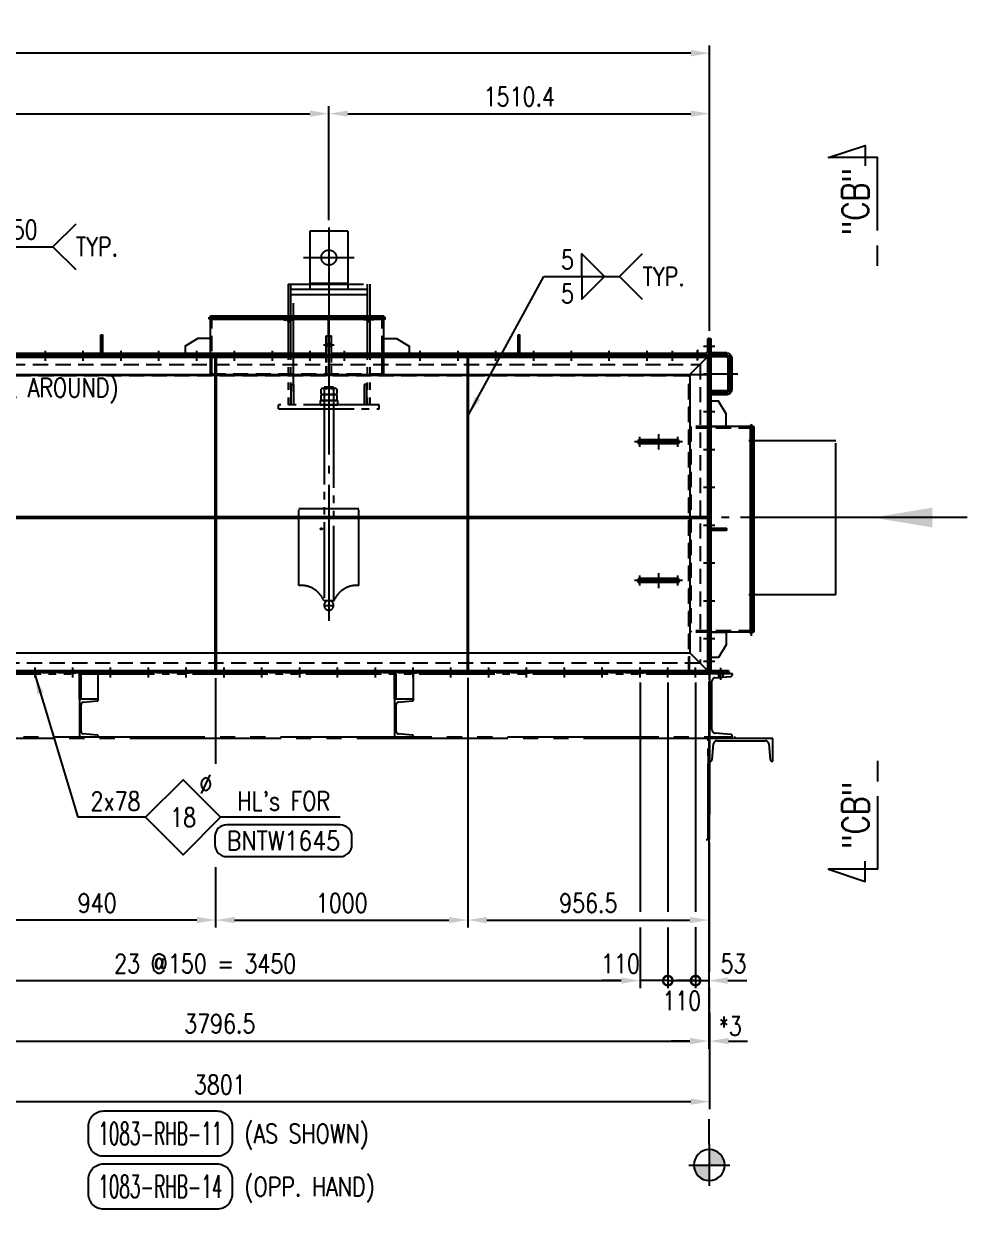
# Model space of a CAD drawing. Header units: millimetres. Extents: x 0 to 232280, y -26939 to 23794.
# Drawn here: x 40817 to 44559, y -13523 to -8822 of the extents above; entities that cross this region are included whole.
import ezdxf
from ezdxf.enums import TextEntityAlignment as Align

# ---------------------------------------------------------------- set-up
doc = ezdxf.new("R2010")
doc.units = ezdxf.units.MM
doc.header["$LTSCALE"] = 30
for name, pattern in [('CENTER', [50.8, 31.75, -6.35, 6.35, -6.35]), ('JNK-CENTER', [34, 30, -1.5, 1, -1.5]), ('JNK-HIDDEN', [3, 2, -1]), ('JNK-PHANTOM', [15, 10, -1, 1, -1, 1, -1]), ('PHA', [30, 20, -2, 2, -2, 2, -2])]:
    doc.linetypes.add(name, pattern=pattern)
for name, color, linetype in [('CEN-R', 1, 'JNK-CENTER'), ('CON-C', 4, 'Continuous'), ('CON-G', 3, 'Continuous'), ('CON-W', 7, 'Continuous'), ('CON-Y', 2, 'Continuous'), ('Dim-W', 7, 'Continuous'), ('HID-Y', 2, 'JNK-HIDDEN'), ('PAN-W', 6, 'PHA'), ('PHA-M', 6, 'JNK-PHANTOM'), ('RET PL', 2, 'Continuous'), ('STL-OBJT', 7, 'Continuous'), ('TXT-Y', 2, 'Continuous')]:
    doc.layers.add(name, color=color, linetype=linetype)
doc.styles.add('SIMPLEX', font='simplex.shx', dxfattribs={"width": 0.8})
doc.dimstyles.new('DIM30', dxfattribs={"dimscale": 30, "dimtxt": 2.5, "dimasz": 2.5, "dimexe": 1, "dimexo": 1, "dimgap": 1, "dimtad": 1, "dimdec": 0, "dimdsep": 46, "dimtxsty": 'SIMPLEX', "dimcen": 0, "dimclrd": 7, "dimclre": 7, "dimclrt": 2, "dimadec": 1, "dimazin": 2, "dimtfac": 1, "dimtdec": 0, "dimtix": 1, "dimtmove": 2, "dimatfit": 0, "dimfxl": 1, "dimtolj": 1, "dimtzin": 0, "dimarcsym": 0})
doc.dimstyles.new('DIM40', dxfattribs={"dimscale": 40, "dimtxt": 2.5, "dimasz": 2.5, "dimexe": 1, "dimexo": 1, "dimgap": 1, "dimtad": 1, "dimdec": 0, "dimdsep": 46, "dimtxsty": 'SIMPLEX', "dimcen": 0, "dimclrd": 7, "dimclre": 7, "dimclrt": 2, "dimadec": 1, "dimazin": 2, "dimtfac": 1, "dimtdec": 0, "dimtix": 1, "dimtmove": 2, "dimatfit": 2, "dimfxl": 1, "dimtolj": 1, "dimtzin": 0, "dimarcsym": 1})

# ---------------------------------------------------------------- blocks, each defined once
blk = doc.blocks.new('*D946')
at = {"layer": 'DEFPOINTS', "color": 0, "transparency": 16777216}
for p in [(39738, -11395.4), (43534.5, -11400.4), (43534.5, -12856.4)]:
    blk.add_point(p, dxfattribs=at)
at = {"layer": 'Dim-W', "color": 7, "lineweight": -2, "transparency": 16777216}
for p, q in [((39738, -11425.4), (39738, -12886.4)), ((43534.5, -11430.4), (43534.5, -12886.4)), ((39813, -12856.4), (43459.5, -12856.4))]:
    blk.add_line(p, q, dxfattribs=at)
at = {"layer": 'Dim-W', "color": 7, "transparency": 16777216}
for points in [[(39813, -12843.9), (39813, -12868.9), (39738, -12856.4)], [(43459.5, -12843.9), (43459.5, -12868.9), (43534.5, -12856.4)]]:
    blk.add_solid(points, dxfattribs=at)
at = {"layer": 'Dim-W', "color": 2, "transparency": 16777216, "insert": (41594.3, -12787.2), "char_height": 75, "attachment_point": 5, "style": 'SIMPLEX'}
blk.add_mtext('\\A1;3796.5', dxfattribs=at)
blk = doc.blocks.new('*D947')
at = {"layer": 'DEFPOINTS', "color": 0, "transparency": 16777216}
for p in [(43534.5, -11400.4), (43537.5, -12714.7), (43537.5, -12856.4)]:
    blk.add_point(p, dxfattribs=at)
at = {"layer": 'Dim-W', "color": 7, "lineweight": -2, "transparency": 16777216}
for p, q in [((43534.5, -11430.4), (43534.5, -12886.4)), ((43537.5, -12744.7), (43537.5, -12886.4)), ((43459.5, -12856.4), (43384.5, -12856.4)), ((43534.5, -12856.4), (43537.5, -12856.4)), ((43612.5, -12856.4), (43687.5, -12856.4))]:
    blk.add_line(p, q, dxfattribs=at)
at = {"layer": 'Dim-W', "color": 7, "transparency": 16777216}
for points in [[(43459.5, -12843.9), (43459.5, -12868.9), (43534.5, -12856.4)], [(43612.5, -12843.9), (43612.5, -12868.9), (43537.5, -12856.4)]]:
    blk.add_solid(points, dxfattribs=at)
at = {"layer": 'Dim-W', "color": 2, "transparency": 16777216, "insert": (43618.8, -12734.4), "char_height": 75, "attachment_point": 5, "style": 'SIMPLEX'}
blk.add_mtext('\\A1;\\P*3', dxfattribs=at)
blk = doc.blocks.new('*D948')
at = {"layer": 'DEFPOINTS', "color": 0, "transparency": 16777216}
for p in [(32035.5, -8938.9), (32035.5, -10060.4), (43537.5, -10070.4)]:
    blk.add_point(p, dxfattribs=at)
at = {"layer": 'Dim-W', "color": 7, "lineweight": -2, "transparency": 16777216}
for p, q in [((32035.5, -10030.4), (32035.5, -8908.9)), ((43537.5, -10040.4), (43537.5, -8908.9)), ((43462.5, -8938.9), (32110.5, -8938.9))]:
    blk.add_line(p, q, dxfattribs=at)
at = {"layer": 'Dim-W', "color": 7, "transparency": 16777216}
for points in [[(32110.5, -8926.4), (32110.5, -8951.4), (32035.5, -8938.9)], [(43462.5, -8926.4), (43462.5, -8951.4), (43537.5, -8938.9)]]:
    blk.add_solid(points, dxfattribs=at)
at = {"layer": 'Dim-W', "color": 2, "transparency": 16777216, "insert": (37786.5, -8871.4), "char_height": 75, "attachment_point": 5, "style": 'SIMPLEX'}
blk.add_mtext('\\A1;11502', dxfattribs=at)
blk = doc.blocks.new('*D964')
at = {"layer": 'DEFPOINTS', "color": 0, "transparency": 16777216}
for p in [(43537.5, -9178.9), (42027.1, -9630.8), (43537.5, -10070.4)]:
    blk.add_point(p, dxfattribs=at)
at = {"layer": 'Dim-W', "color": 7, "lineweight": -2, "transparency": 16777216}
for p, q in [((42027.1, -9600.8), (42027.1, -9148.9)), ((43537.5, -10040.4), (43537.5, -9148.9)), ((42102.1, -9178.9), (43462.5, -9178.9))]:
    blk.add_line(p, q, dxfattribs=at)
at = {"layer": 'Dim-W', "color": 7, "transparency": 16777216}
for points in [[(42102.1, -9166.4), (42102.1, -9191.4), (42027.1, -9178.9)], [(43462.5, -9166.4), (43462.5, -9191.4), (43537.5, -9178.9)]]:
    blk.add_solid(points, dxfattribs=at)
at = {"layer": 'Dim-W', "color": 2, "transparency": 16777216, "insert": (42782.3, -9111.4), "char_height": 75, "attachment_point": 5, "style": 'SIMPLEX'}
blk.add_mtext('\\A1;1510.4', dxfattribs=at)
blk = doc.blocks.new('BOLTHOLE')
at = {"layer": 'CON-W'}
blk.add_line((25.7, 0), (9.9, 0), dxfattribs=at)
blk.add_lwpolyline([(0, 0), (4.95, 4.95), (9.9, 0), (4.95, -4.95)], close=True, dxfattribs=at)
at = {"layer": 'CON-Y', "style": 'SIMPLEX', "width": 0.8}
for s, p in [('%%C', (8.81, 3.12)), ("HL's FOR", (24.37, 0.9))]:
    blk.add_text(s, height=2.5, dxfattribs=at).set_placement(p, align=Align.RIGHT)
blk.add_attdef('4', text='', height=2.5, dxfattribs=at).set_placement((-0.69, 0.87), align=Align.RIGHT)
blk.add_attdef('22', text='', height=2.5, dxfattribs=at).set_placement((4.95, 0), align=Align.MIDDLE_CENTER)
blk = doc.blocks.new('boltmark')
at = {"layer": 'CON-Y'}
blk.add_lwpolyline([(0, -4.2), (15, -4.2, 0.414214), (16.56, -2.64), (16.56, -1.56, 0.414214), (15, 0), (0, 0, 0.414214), (-1.56, -1.56), (-1.56, -2.64, 0.414214)], format="xyb", close=True, dxfattribs=at)
at = {"layer": 'CON-G', "style": 'SIMPLEX', "width": 0.802523}
blk.add_attdef('BN2W1650', text='', height=2.5, dxfattribs=at).set_placement((0, -3.35), (15, -3.35), align=Align.FIT)
blk = doc.blocks.new('*D973')
at = {"layer": 'DEFPOINTS', "color": 0, "transparency": 16777216}
for p in [(39736.5, -12871), (43537.5, -12856.4), (43537.5, -13096.4)]:
    blk.add_point(p, dxfattribs=at)
at = {"layer": 'Dim-W', "color": 7, "lineweight": -2, "transparency": 16777216}
for p, q in [((39736.5, -12901), (39736.5, -13126.4)), ((43537.5, -12886.4), (43537.5, -13126.4)), ((39811.5, -13096.4), (43462.5, -13096.4))]:
    blk.add_line(p, q, dxfattribs=at)
at = {"layer": 'Dim-W', "color": 7, "transparency": 16777216}
for points in [[(39811.5, -13083.9), (39811.5, -13108.9), (39736.5, -13096.4)], [(43462.5, -13083.9), (43462.5, -13108.9), (43537.5, -13096.4)]]:
    blk.add_solid(points, dxfattribs=at)
at = {"layer": 'Dim-W', "color": 2, "transparency": 16777216, "insert": (41594.3, -13028.9), "char_height": 75, "attachment_point": 5, "style": 'SIMPLEX'}
blk.add_mtext('\\A1;3801', dxfattribs=at)
blk = doc.blocks.new('FS-MARK')
h = blk.add_hatch(color=256)
edge = h.paths.add_edge_path()
edge.add_arc((0, 0), 1.75, 90, 180)
edge.add_line((-1.75, 0), (0, 0))
edge.add_line((0, 0), (0, 1.75))
h = blk.add_hatch(color=256)
edge = h.paths.add_edge_path()
edge.add_line((0, 0), (0, -1.75))
edge.add_arc((0, 0), 1.75, 270, 360)
edge.add_line((1.75, 0), (0, 0))
for p, q in [((0, 2.33), (0, -2.33)), ((2.33, 0), (-2.33, 0))]:
    blk.add_line(p, q)
blk.add_circle((0, 0), 1.75)
at = {"layer": 'CON-Y', "style": 'SIMPLEX', "width": 0.8}
blk.add_attdef('F.S.', (3.19, 1), '', height=2.5, dxfattribs=at)
blk = doc.blocks.new('A$C114C44F1')
at = {"layer": 'CEN-R'}
for p, q in [((0, 95), (0, -95)), ((-20, 75), (20, 75)), ((-30, 0), (30, 0)), ((-20, -75), (20, -75))]:
    blk.add_line(p, q, dxfattribs=at)
at = {"layer": 'CON-G'}
for p, q in [((-8, 75), (-8, -75)), ((8, 75), (8, -75))]:
    blk.add_line(p, q, dxfattribs=at)
for centre, start, end in [((0, 75), 0, 180), ((0, -75), 180, 0)]:
    blk.add_arc(centre, 8, start, end, dxfattribs=at)
blk = doc.blocks.new('A$C22F44257')
at = {"layer": 'CEN-R'}
blk.add_line((0, 14), (0, -17.5), dxfattribs=at)
at = {"layer": 'HID-Y'}
for p, q in [((-9, 0), (-9, -6)), ((9, 0), (9, -6))]:
    blk.add_line(p, q, dxfattribs=at)
blk = doc.blocks.new('A$C1E9C7F7A')
at = {"layer": 'Dim-W'}
blk.add_solid([(-9, 31), (-9, 17), (9, 31), (9, 17)], dxfattribs=at)
at = {"layer": 'STL-OBJT', "rotation": 180}
for p in [(0, 25), (0, 17)]:
    blk.add_blockref('A$C22F44257', p, dxfattribs=at)
blk = doc.blocks.new('_DotSmall')
at = {"color": 0, "linetype": 'ByBlock', "const_width": 0.5}
blk.add_lwpolyline([(-0.0625, 0, 1), (0.0625, 0, 1)], format="xyb", close=True, dxfattribs=at)
blk = doc.blocks.new('*D783')
at = {"layer": 'DEFPOINTS', "color": 0, "transparency": 16777216}
for p in [(43481.5, -12387.4), (43534.5, -12559.6), (43534.5, -12616.4)]:
    blk.add_point(p, dxfattribs=at)
at = {"layer": 'Dim-W', "color": 7, "lineweight": -2, "transparency": 16777216}
for p, q in [((43481.5, -12417.4), (43481.5, -12646.4)), ((43534.5, -12589.6), (43534.5, -12646.4)), ((43481.5, -12616.4), (43406.5, -12616.4)), ((43481.5, -12616.4), (43534.5, -12616.4)), ((43609.5, -12616.4), (43684.5, -12616.4))]:
    blk.add_line(p, q, dxfattribs=at)
at = {"layer": 'Dim-W', "color": 7, "transparency": 16777216}
blk.add_solid([(43609.5, -12603.9), (43609.5, -12628.9), (43534.5, -12616.4)], dxfattribs=at)
at = {"layer": 'Dim-W', "color": 7, "lineweight": -2, "transparency": 16777216, "xscale": 75, "yscale": 75, "zscale": 75}
blk.add_blockref('_DotSmall', (43481.5, -12616.4), dxfattribs=at)
at = {"layer": 'Dim-W', "color": 2, "transparency": 16777216, "insert": (43632.2, -12548.9), "char_height": 75, "attachment_point": 5, "style": 'SIMPLEX'}
blk.add_mtext('\\A1;53', dxfattribs=at)
blk = doc.blocks.new('*D784')
at = {"layer": 'DEFPOINTS', "color": 0, "transparency": 16777216}
for p in [(43371.5, -12387.9), (43481.5, -12417.4), (43481.5, -12616.4)]:
    blk.add_point(p, dxfattribs=at)
at = {"layer": 'Dim-W', "color": 7, "lineweight": -2, "transparency": 16777216}
for p, q in [((43371.5, -12417.9), (43371.5, -12646.4)), ((43481.5, -12447.4), (43481.5, -12646.4)), ((43371.5, -12616.4), (43481.5, -12616.4))]:
    blk.add_line(p, q, dxfattribs=at)
at = {"layer": 'Dim-W', "color": 2, "transparency": 16777216, "insert": (43426.5, -12696.4), "char_height": 75, "attachment_point": 5, "style": 'SIMPLEX'}
blk.add_mtext('\\A1;110', dxfattribs=at)
blk = doc.blocks.new('_None')
blk = doc.blocks.new('*D785')
at = {"layer": 'DEFPOINTS', "color": 0, "transparency": 16777216}
for p in [(43261.5, -12387.9), (43371.5, -12387.9), (43261.5, -12616.4)]:
    blk.add_point(p, dxfattribs=at)
at = {"layer": 'Dim-W', "color": 7, "lineweight": -2, "transparency": 16777216}
for p, q in [((43261.5, -12417.9), (43261.5, -12646.4)), ((43371.5, -12417.9), (43371.5, -12646.4)), ((43186.5, -12616.4), (43111.5, -12616.4)), ((43371.5, -12616.4), (43261.5, -12616.4)), ((43371.5, -12616.4), (43446.5, -12616.4))]:
    blk.add_line(p, q, dxfattribs=at)
at = {"layer": 'Dim-W', "color": 7, "transparency": 16777216}
blk.add_solid([(43186.5, -12603.9), (43186.5, -12628.9), (43261.5, -12616.4)], dxfattribs=at)
at = {"layer": 'Dim-W', "color": 7, "lineweight": -2, "transparency": 16777216, "xscale": 75, "yscale": 75, "zscale": 75, "rotation": 180}
blk.add_blockref('_DotSmall', (43371.5, -12616.4), dxfattribs=at)
at = {"layer": 'Dim-W', "color": 2, "transparency": 16777216, "insert": (43183.8, -12548.9), "char_height": 75, "attachment_point": 5, "style": 'SIMPLEX'}
blk.add_mtext('\\A1;110', dxfattribs=at)
blk = doc.blocks.new('*D786')
at = {"layer": 'DEFPOINTS', "color": 0, "transparency": 16777216}
for p in [(39811.5, -12616.4), (43261.5, -12616.4), (43261.5, -12616.4)]:
    blk.add_point(p, dxfattribs=at)
at = {"layer": 'Dim-W', "color": 7, "lineweight": -2, "transparency": 16777216}
blk.add_line((39886.5, -12616.4), (43186.5, -12616.4), dxfattribs=at)
at = {"layer": 'Dim-W', "color": 7, "transparency": 16777216}
for points in [[(39886.5, -12603.9), (39886.5, -12628.9), (39811.5, -12616.4)], [(43186.5, -12603.9), (43186.5, -12628.9), (43261.5, -12616.4)]]:
    blk.add_solid(points, dxfattribs=at)
at = {"layer": 'Dim-W', "color": 2, "transparency": 16777216, "insert": (41536.5, -12548.9), "char_height": 75, "attachment_point": 5, "style": 'SIMPLEX'}
blk.add_mtext('\\A1;23 @150 = 3450', dxfattribs=at)
blk = doc.blocks.new('*D787')
at = {"layer": 'DEFPOINTS', "color": 0, "transparency": 16777216}
for p in [(42578, -11386.4), (43534.5, -12376.4), (43534.5, -12376.4)]:
    blk.add_point(p, dxfattribs=at)
at = {"layer": 'Dim-W', "color": 7, "lineweight": -2, "transparency": 16777216}
for p, q in [((42578, -11416.4), (42578, -12406.4)), ((42653, -12376.4), (43459.5, -12376.4))]:
    blk.add_line(p, q, dxfattribs=at)
at = {"layer": 'Dim-W', "color": 7, "transparency": 16777216}
for points in [[(42653, -12363.9), (42653, -12388.9), (42578, -12376.4)], [(43459.5, -12363.9), (43459.5, -12388.9), (43534.5, -12376.4)]]:
    blk.add_solid(points, dxfattribs=at)
at = {"layer": 'Dim-W', "color": 2, "transparency": 16777216, "insert": (43056.2, -12308.9), "char_height": 75, "attachment_point": 5, "style": 'SIMPLEX'}
blk.add_mtext('\\A1;956.5', dxfattribs=at)
blk = doc.blocks.new('*D789')
at = {"layer": 'DEFPOINTS', "color": 0, "transparency": 16777216}
for p in [(41578, -12166.3), (42578, -12376.4), (42578, -12376.4)]:
    blk.add_point(p, dxfattribs=at)
at = {"layer": 'Dim-W', "color": 7, "lineweight": -2, "transparency": 16777216}
for p, q in [((41578, -12196.3), (41578, -12406.4)), ((41653, -12376.4), (42503, -12376.4))]:
    blk.add_line(p, q, dxfattribs=at)
at = {"layer": 'Dim-W', "color": 7, "transparency": 16777216}
for points in [[(41653, -12363.9), (41653, -12388.9), (41578, -12376.4)], [(42503, -12363.9), (42503, -12388.9), (42578, -12376.4)]]:
    blk.add_solid(points, dxfattribs=at)
at = {"layer": 'Dim-W', "color": 2, "transparency": 16777216, "insert": (42078, -12308.9), "char_height": 75, "attachment_point": 5, "style": 'SIMPLEX'}
blk.add_mtext('\\A1;1000', dxfattribs=at)
blk = doc.blocks.new('*D790')
at = {"layer": 'DEFPOINTS', "color": 0, "transparency": 16777216}
for p in [(40638, -11419.4), (41578, -12196.3), (40638, -12376.4)]:
    blk.add_point(p, dxfattribs=at)
at = {"layer": 'Dim-W', "color": 7, "lineweight": -2, "transparency": 16777216}
for p, q in [((40638, -11449.4), (40638, -12406.4)), ((41578, -12226.3), (41578, -12406.4)), ((41503, -12376.4), (40713, -12376.4))]:
    blk.add_line(p, q, dxfattribs=at)
at = {"layer": 'Dim-W', "color": 7, "transparency": 16777216}
for points in [[(40713, -12363.9), (40713, -12388.9), (40638, -12376.4)], [(41503, -12363.9), (41503, -12388.9), (41578, -12376.4)]]:
    blk.add_solid(points, dxfattribs=at)
at = {"layer": 'Dim-W', "color": 2, "transparency": 16777216, "insert": (41108, -12308.9), "char_height": 75, "attachment_point": 5, "style": 'SIMPLEX'}
blk.add_mtext('\\A1;940', dxfattribs=at)
blk = doc.blocks.new('*D819')
at = {"layer": 'DEFPOINTS', "color": 0, "transparency": 16777216}
for p in [(42027.1, -9178.9), (42027.1, -9600.8), (39228.7, -9643.1)]:
    blk.add_point(p, dxfattribs=at)
at = {"layer": 'Dim-W', "color": 7, "lineweight": -2, "transparency": 16777216}
for p, q in [((39228.7, -9613.1), (39228.7, -9148.9)), ((42027.1, -9570.8), (42027.1, -9148.9)), ((39303.7, -9178.9), (41952.1, -9178.9))]:
    blk.add_line(p, q, dxfattribs=at)
at = {"layer": 'Dim-W', "color": 7, "transparency": 16777216}
for points in [[(39303.7, -9166.4), (39303.7, -9191.4), (39228.7, -9178.9)], [(41952.1, -9166.4), (41952.1, -9191.4), (42027.1, -9178.9)]]:
    blk.add_solid(points, dxfattribs=at)
at = {"layer": 'Dim-W', "color": 2, "transparency": 16777216, "insert": (40627.9, -9111.4), "char_height": 75, "attachment_point": 5, "style": 'SIMPLEX'}
blk.add_mtext('\\A1;2798.4', dxfattribs=at)
blk = doc.blocks.new('A$C7BB43524')
at = {"color": 1, "linetype": 'CENTER'}
blk.add_line((-100, 700.7), (100, 700.7), dxfattribs=at)
at = {"layer": 'PHA-M'}
for p, q in [((75, 805.7), (-75, 805.7)), ((-75, 805.7), (-75, 575.7)), ((75, 805.7), (75, 575.7)), ((-162, 595.7), (-162, 117.3)), ((-162, 595.7), (161.9, 595.7)), ((-151.6, 595.7), (-151.6, 117.3)), ((-151.6, 575.7), (151.6, 575.7)), ((-75, 599.7), (75, 599.7)), ((-75, 575.7), (75, 575.7)), ((151.6, 595.7), (151.6, 117.3)), ((161.9, 595.7), (161.9, 117.3)), ((-151.6, 553.7), (151.6, 553.7)), ((-178.1, 453.7, 684.9), (-138.7, 453.7, 684.9)), ((-162, 461.7, 684.9), (-151.6, 461.7, 684.9)), ((-162, 445.7), (-162, 461.7)), ((-162, 445.7, 684.9), (-151.6, 445.7, 684.9)), ((178.1, 453.7, 684.9), (138.7, 453.7, 684.9)), ((161.9, 461.7, 684.9), (151.6, 461.7, 684.9)), ((161.9, 445.7, 684.9), (151.6, 445.7, 684.9)), ((161.9, 445.7), (161.9, 461.7)), ((24.9, 181.3), (-24.9, 181.3)), ((24.9, 157.3), (-24.9, 157.3)), ((24.9, 157.3), (-24.9, 157.3)), ((19, 187.3), (-19, 187.3)), ((-19, 187.3), (-19, 181.3)), ((-19, 179.1), (-19, 159.6)), ((-19, 155.1), (-19, 135.6)), ((19, 187.3), (19, 181.3)), ((19, 179.1), (19, 159.6)), ((19, 155.1), (19, 135.6)), ((200, 117.3), (-200, 117.3)), ((-200, 101.3), (-200, 117.3)), ((-200, 101.3), (200, 101.3)), ((35, 133.3), (-35, 133.3)), ((-35, 133.3), (-35, 117.3)), ((-35, 117.3), (35, 117.3)), ((24.9, 133.3), (-24.9, 133.3)), ((-19, 133.3), (-19, 101.3)), ((-19, 101.3), (-19, -678.4)), ((19, 133.3), (19, 101.3)), ((19, 101.3), (19, 87.1)), ((35, 117.3), (35, 133.3)), ((200, 101.3), (200, 117.3)), ((19, 87.1), (19, -678.4)), ((-119, -599.2), (-119, -294.3)), ((-119, -294.3), (119, -294.3)), ((119, -599.2), (119, -294.3)), ((-35, -374.9), (-25, -374.9)), ((-30, -369.9), (-30, -379.9)), ((-20, -659.4), (20, -659.4)), ((-20, -678.4), (20, -678.4))]:
    blk.add_line(p, q, dxfattribs=at)
for points in [[(-150, 117.3), (-150, 197.3), (-140, 197.3), (-140, 117.3)], [(150, 117.3), (150, 197.3), (140, 197.3), (140, 117.3)]]:
    blk.add_lwpolyline(points, dxfattribs=at)
for points in [[(-31, 179.1, -0.372659), (-19, 179.1, -0.117627), (19, 179.1, -0.372659), (31, 179.1), (31, 159.6, -0.372659), (19, 159.6, -0.117627), (-19, 159.6, -0.372659), (-31, 159.6)], [(-31, 155.1, -0.372659), (-19, 155.1, -0.117627), (19, 155.1, -0.372659), (31, 155.1), (31, 135.6, -0.372659), (19, 135.6, -0.117627), (-19, 135.6, -0.372659), (-31, 135.6)]]:
    blk.add_lwpolyline(points, format="xyb", close=True, dxfattribs=at)
for centre, radius in [((0, 700.7), 30), ((-30, -374.9), 3)]:
    blk.add_circle(centre, radius, dxfattribs=at)
for centre, radius, start, end in [((-111.8, -699), 100, 23.3292, 94.1148), ((111.8, -699), 100, 85.8852, 156.6708), ((0, -678.4), 19, 0, 180), ((0, -678.4), 19, 180, 0)]:
    blk.add_arc(centre, radius, start, end, dxfattribs=at)
blk = doc.blocks.new('A$C6F3F602F')
at = {"layer": 'CEN-R'}
for p, q in [((-29, 0), (15, 0)), ((-29, 0), (15, 0)), ((-29, -150), (15, -150)), ((-29, -150), (15, -150)), ((-29, -300), (15, -300)), ((-29, -300), (15, -300)), ((-29, -450), (15, -450)), ((-29, -450), (15, -450)), ((-29, -600), (15, -600)), ((-29, -600), (15, -600)), ((-29, -750), (15, -750)), ((-29, -750), (15, -750)), ((-29, -900), (15, -900)), ((-29, -900), (15, -900)), ((-29, -1050), (15, -1050)), ((-29, -1050), (15, -1050)), ((-29, -1140), (15, -1140)), ((-29, -1140), (15, -1140))]:
    blk.add_line(p, q, dxfattribs=at)
at = {"layer": 'Dim-W'}
for points in [[(-14, 9), (-14, -9), (0, 9), (0, -9)], [(-14, -141), (-14, -159), (0, -141), (0, -159)], [(-14, -291), (-14, -309), (0, -291), (0, -309)], [(-14, -441), (-14, -459), (0, -441), (0, -459)], [(-14, -591), (-14, -609), (0, -591), (0, -609)], [(-14, -741), (-14, -759), (0, -741), (0, -759)], [(-14, -891), (-14, -909), (0, -891), (0, -909)], [(-14, -1041), (-14, -1059), (0, -1041), (0, -1059)], [(-14, -1131), (-14, -1149), (0, -1131), (0, -1149)]]:
    blk.add_solid(points, dxfattribs=at)
at = {"layer": 'HID-Y'}
for p, q in [((-14, 9), (-8, 9)), ((-5, 9), (0, 9)), ((-14, -9), (-8, -9)), ((-5, -9), (0, -9)), ((-14, -141), (-8, -141)), ((-5, -141), (0, -141)), ((-14, -159), (-8, -159)), ((-5, -159), (0, -159)), ((-14, -291), (-8, -291)), ((-14, -309), (-8, -309)), ((-5, -291), (0, -291)), ((-5, -309), (0, -309)), ((-14, -441), (-8, -441)), ((-14, -459), (-8, -459)), ((-5, -441), (0, -441)), ((-5, -459), (0, -459)), ((-14, -591), (-8, -591)), ((-14, -609), (-8, -609)), ((-5, -591), (0, -591)), ((-5, -609), (0, -609)), ((-14, -741), (-8, -741)), ((-5, -741), (0, -741)), ((-14, -759), (-8, -759)), ((-5, -759), (0, -759)), ((-14, -891), (-8, -891)), ((-5, -891), (0, -891)), ((-14, -909), (-8, -909)), ((-5, -909), (0, -909)), ((-14, -1041), (-8, -1041)), ((-14, -1059), (-8, -1059)), ((-5, -1041), (0, -1041)), ((-5, -1059), (0, -1059)), ((-14, -1131), (-8, -1131)), ((-14, -1149), (-8, -1149)), ((-5, -1131), (0, -1131)), ((-5, -1149), (0, -1149))]:
    blk.add_line(p, q, dxfattribs=at)
blk = doc.blocks.new('SECMARK2')
at = {"layer": 'CON-C'}
blk.add_line((0, 0), (-2.72, 0), dxfattribs=at)
blk.add_lwpolyline([(-4.67, 0), (-14.32, 0), (-14.32, 6.51), (-15.93, 1.64), (-13.23, 1.64)], dxfattribs=at)
at = {"layer": 'CON-C', "style": 'SIMPLEX', "width": 0.8}
blk.add_attdef('TAG', (-12.98, 1.18), '', height=3.5, dxfattribs=at)
blk = doc.blocks.new('DUCT-TAG')
at = {"layer": 'CON-G'}
blk.add_lwpolyline([(-9.49, -1), (-9.49, 1, -0.414214), (-7.49, 3), (7.49, 3, -0.414214), (9.49, 1), (9.49, -1, -0.414214), (7.49, -3), (-7.49, -3, -0.414214)], format="xyb", close=True, dxfattribs=at)
at = {"layer": 'CON-G', "style": 'SIMPLEX', "width": 1.246304}
blk.add_attdef('NAME', text='', height=3, dxfattribs=at).set_placement((-8.19, -1.5), (8.19, -1.5), align=Align.FIT)
at = {"layer": 'CON-Y', "style": 'SIMPLEX'}
blk.add_attdef('ELEVATION', text='', height=2, dxfattribs=at).set_placement((0, -6.02), align=Align.CENTER)
blk = doc.blocks.new('A$C2AD36366')
at = {"layer": 'PAN-W'}
for p, q in [((6251, 304.7), (5906, 304.7)), ((6251, -304.7), (6251, 304.7)), ((5906, -304.7), (6251, -304.7))]:
    blk.add_line(p, q, dxfattribs=at)
blk = doc.blocks.new('A$C1AD52F16')
at = {"layer": 'CEN-R'}
blk.add_line((0, 77.6), (0, -3.8), dxfattribs=at)
at = {"layer": 'CON-G'}
blk.add_lwpolyline([(-3, 75), (3, 75), (3, 0), (-3, 0)], close=True, dxfattribs=at)
blk = doc.blocks.new('A$C5646093A')
at = {"layer": 'CON-G'}
blk.add_blockref('A$C1AD52F16', (0, 0), dxfattribs=at)
blk = doc.blocks.new('A$C3BC024E6')
at = {"layer": 'CEN-R'}
for p, q in [((-75, 62.5), (-75, -62.5)), ((-62.5, 75), (0, 75)), ((0, 0), (-107.2, 0)), ((-62.5, -75), (0, -75))]:
    blk.add_line(p, q, dxfattribs=at)
for centre, start, end in [((-62.5, 62.5), 90, 180), ((-62.5, -62.5), 180, 270)]:
    blk.add_arc(centre, 12.5, start, end, dxfattribs=at)
at = {"layer": 'CON-G'}
for p, q in [((-83, 62.5), (-83, -62.5)), ((-67, 62.5), (-67, -62.5)), ((-62.5, 83), (0, 83)), ((-62.5, 67), (0, 67)), ((-62.5, -67), (0, -67)), ((-62.5, -83), (0, -83))]:
    blk.add_line(p, q, dxfattribs=at)
for centre, radius, start, end in [((-62.5, 62.5), 20.5, 90, 180), ((-62.5, 62.5), 4.5, 90, 180), ((-62.5, -62.5), 20.5, 180, 270), ((-62.5, -62.5), 4.5, 180, 270)]:
    blk.add_arc(centre, radius, start, end, dxfattribs=at)

msp = doc.modelspace()

# ---------------------------------------------------------------- hatches: boundary and pattern name
at = {"layer": 'CON-W'}
h = msp.add_hatch(color=256, dxfattribs=at)
h.paths.add_polyline_path([(42025.58, -10086.35), (42016.58, -10086.35), (42016.58, -10095.35), (42025.58, -10095.35)])
h.paths.add_polyline_path([(42037.58, -10086.35), (42028.58, -10086.35), (42028.58, -10095.35), (42037.58, -10095.35)])
h.paths.add_polyline_path([(42037.58, -10095.35), (42028.58, -10095.35), (42028.58, -10104.35), (42037.58, -10104.35)])
h.paths.add_polyline_path([(42025.58, -10095.35), (42020.05, -10095.35), (42016.58, -10095.35), (42016.58, -10104.35), (42025.58, -10104.35)])
h = msp.add_hatch(color=256, dxfattribs=at)
h.paths.add_polyline_path([(43534.48, -10091.35), (43528.48, -10091.35), (43528.48, -10100.35), (43534.48, -10100.35)])
h.paths.add_polyline_path([(43542.48, -10091.35), (43537.48, -10091.35), (43537.48, -10100.35), (43542.48, -10100.35)])
h.paths.add_polyline_path([(43542.48, -10100.35), (43537.48, -10100.35), (43537.48, -10109.35), (43542.48, -10109.35)])
h.paths.add_polyline_path([(43534.48, -10100.35), (43528.48, -10100.35), (43528.48, -10109.35), (43534.48, -10109.35)])

# ---------------------------------------------------------------- linework, layer by layer
for points in [[(43030.23, -9825.06), (43030.23, -9735.06), (43120.23, -9825.06)], [(43030.23, -9825.06), (43030.23, -9915.06), (43120.23, -9825.06)]]:
    msp.add_lwpolyline(points)
at = {"layer": 'CEN-R'}
for p, q in [((42027.08, -9630.74), (42027.08, -10280.35)), ((42027.08, -9630.74), (42027.08, -11189.82)), ((41886.08, -9930.26), (41886.08, -10280.35)), ((42253.03, -9990.35), (41547.89, -9990.35)), ((41554.13, -9985.35), (41554.13, -9995.35)), ((42248.03, -9985.35), (42248.03, -9995.35)), ((42006.08, -10095.35), (42048.08, -10095.35)), ((43512.48, -10100.35), (43556.48, -10100.35)), ((43513.48, -10100.35), (43557.48, -10100.35)), ((43489.48, -10115.38), (43489.48, -10154.47)), ((43707.48, -10416.37), (43697.48, -10416.37)), ((43702.48, -10416.37), (43702.48, -11249.02)), ((44559.46, -10780.37), (31162.43, -10780.37)), ((43513.48, -10810.35), (43557.48, -10810.35)), ((43513.48, -10810.35), (43557.48, -10810.35)), ((43608.19, -10827.37), (43532.2, -10827.37)), ((43513.48, -11260.35), (43557.48, -11260.35)), ((43513.48, -11260.35), (43557.48, -11260.35)), ((43707.48, -11238.37), (43697.48, -11238.37)), ((43513.48, -11350.35), (43557.48, -11350.35)), ((43513.48, -11350.35), (43557.48, -11350.35)), ((43537.48, -11423.37), (43537.48, -11376.16)), ((43582.48, -11419.54), (43582.48, -11376.16)), ((43582.48, -11423.37), (43582.48, -11376.16))]:
    msp.add_line(p, q, dxfattribs=at)
at = {"layer": 'CEN-R', "ltscale": 0.7}
for p, q in [((41578.03, -11386.35), (41578.03, -10144.35)), ((42577.98, -11386.35), (42577.98, -10144.35))]:
    msp.add_line(p, q, dxfattribs=at)
at = {"layer": 'CON-G'}
for p, q in [((41554.13, -9987.35), (42248.03, -9987.35)), ((41554.13, -9993.35), (42248.03, -9993.35)), ((41557.13, -10130.35), (41557.13, -9980.35)), ((41557.13, -9980.35), (42025.58, -9980.35)), ((42025.58, -10135.35), (42025.58, -9980.35)), ((42028.58, -9980.35), (42245.03, -9980.35)), ((42028.58, -10135.35), (42028.58, -9980.35)), ((42245.03, -10130.35), (42245.03, -9980.35)), ((42016.58, -10135.35), (42016.58, -10060.35)), ((42016.58, -10060.35), (42027.08, -10060.35)), ((42027.08, -10060.35), (42037.58, -10060.35)), ((42037.58, -10135.35), (42037.58, -10060.35)), ((43537.48, -11386.35), (43537.48, -10070.35)), ((43537.48, -10070.35), (43542.48, -10070.35)), ((43542.48, -10070.35), (43542.48, -11386.35)), ((39737.98, -10138.35), (43534.48, -10138.35)), ((39743.98, -10144.35), (43528.48, -10144.35)), ((40229.78, -10135.35), (43432.12, -10135.35)), ((42016.58, -10130.35), (40238.78, -10130.35)), ((41898.58, -10135.35), (43469.48, -10135.35)), ((43469.48, -10130.35), (42037.58, -10130.35)), ((43459.48, -10213.35), (43534.48, -10138.35)), ((43469.48, -10130.35), (43469.48, -10135.35)), ((43528.48, -10144.35), (43528.48, -11386.35)), ((43534.48, -10138.35), (43534.48, -11392.35)), ((39737.98, -10213.35), (43534.48, -10213.35)), ((43459.48, -10213.35), (43459.48, -11317.35)), ((43712.48, -10419.37), (43542.48, -10419.37)), ((43699.48, -11238.37), (43699.48, -10416.37)), ((43705.48, -11238.37), (43705.48, -10416.37)), ((43712.48, -10419.37), (43712.48, -11235.37)), ((41575.03, -10777.37), (40641.23, -10777.37)), ((40641.23, -10783.37), (41575.03, -10783.37)), ((42576.98, -10777.37), (41581.03, -10777.37)), ((41581.03, -10783.37), (42576.98, -10783.37)), ((43528.48, -10777.37), (42582.98, -10777.37)), ((42582.98, -10783.37), (43528.48, -10783.37)), ((43572.48, -10822.87), (43572.48, -10831.87)), ((43712.48, -11235.37), (43542.48, -11235.37)), ((43712.48, -11235.37), (43705.48, -11235.37)), ((39812.98, -11317.35), (43459.48, -11317.35)), ((43459.48, -11317.35), (43534.48, -11392.35)), ((39737.98, -11392.35), (43534.48, -11392.35)), ((39743.98, -11386.35), (43528.48, -11386.35)), ((43542.48, -11386.35), (43534.48, -11386.35)), ((43534.48, -11386.35), (43612.48, -11386.35)), ((43534.48, -11392.35), (43612.48, -11392.35)), ((43537.48, -11386.35), (43537.48, -11392.35)), ((43612.48, -11386.35), (43612.48, -11392.35))]:
    msp.add_line(p, q, dxfattribs=at)
at = {"layer": 'CON-G', "flags": 128}
for points in [[(41557.13, -10070.35), (41507.13, -10070.35), (41457.13, -10100.35), (41457.13, -10130.35), (41557.13, -10130.35), (41557.13, -10070.35)], [(42245.03, -10070.35), (42295.03, -10070.35), (42345.03, -10100.35), (42345.03, -10130.35), (42245.03, -10130.35), (42245.03, -10070.35)], [(43602.48, -10419.37), (43602.48, -10369.37), (43572.48, -10319.37), (43542.48, -10319.37), (43542.48, -10419.37), (43602.48, -10419.37)], [(43602.48, -11235.37), (43602.48, -11285.37), (43572.48, -11335.37), (43542.48, -11335.37), (43542.48, -11235.37), (43602.48, -11235.37)]]:
    msp.add_lwpolyline(points, dxfattribs=at)
at = {"layer": 'CON-G'}
msp.add_lwpolyline([(43534.48, -10135.35), (43534.48, -10070.35), (43532.48, -10070.35, 0.4142136), (43528.48, -10074.35), (43528.48, -10120.85, -0.4142136), (43519.98, -10129.35), (43473.48, -10129.35, 0.4142136), (43469.48, -10133.35), (43469.48, -10135.35)], format="xyb", close=True, dxfattribs=at)
for points in [[(41575.03, -11386.35), (41581.03, -11386.35), (41581.03, -10144.35), (41575.03, -10144.35)], [(41575.03, -11386.35), (41581.03, -11386.35), (41581.03, -10144.35), (41575.03, -10144.35)], [(42574.98, -11386.35), (42580.98, -11386.35), (42580.98, -10144.35), (42574.98, -10144.35)], [(43542.48, -10822.87), (43602.48, -10822.87), (43602.48, -10831.87), (43542.48, -10831.87)]]:
    msp.add_lwpolyline(points, close=True, dxfattribs=at)
for centre, start, end in [((41554.13, -9990.35), 90, 270), ((42248.03, -9990.35), 270, 90), ((43702.48, -10416.37), 0, 180), ((43702.48, -11238.37), 180, 0)]:
    msp.add_arc(centre, 3, start, end, dxfattribs=at)
at = {"layer": 'CON-W'}
for p, q in [((40272.75, -9706.74), (40932.75, -9706.74)), ((42880.23, -9825.06), (43180.23, -9825.06)), ((41300.35, -11968.67), (41031.08, -11968.67))]:
    msp.add_line(p, q, dxfattribs=at)
for points in [[(41022.75, -9616.74), (40932.75, -9706.74), (41022.75, -9796.74)], [(43270.23, -9735.06), (43180.23, -9825.06), (43270.23, -9915.06)]]:
    msp.add_lwpolyline(points, dxfattribs=at)
msp.add_spline([(43524.17, -12056.35), (43528.22, -12057.52), (43533.62, -12054.94), (43537.48, -12056.35)], degree=3, dxfattribs=at)
at = {"layer": 'Dim-W'}
for p, q in [((41578.03, -11416.6), (41578.03, -11756.59)), ((43261.48, -11434.69), (43261.48, -12343.92)), ((43371.48, -11434.69), (43371.48, -12343.92)), ((43481.48, -11434.16), (43481.48, -12343.92)), ((43537.48, -12582.97), (43537.48, -12070.43)), ((41578.03, -12166.33), (41578.03, -12317.88)), ((43261.48, -12406.05), (43261.48, -12446.35)), ((43371.48, -12406.05), (43371.48, -12446.35)), ((43481.48, -12404.22), (43481.48, -12445.81)), ((43537.48, -12744.66), (43537.48, -12644.45)), ((43535.98, -13266.35), (43535.98, -13166.35))]:
    msp.add_line(p, q, dxfattribs=at)
for points in [[(43498.48, -10129.35), (43498.48, -10144.35), (43480.48, -10129.35), (43480.48, -10144.35)], [(44420.17, -10741.31), (44185.8, -10780.37), (44420.17, -10819.43)], [(43528.48, -11251.35), (43528.48, -11269.35), (43542.48, -11251.35), (43542.48, -11269.35)], [(43528.48, -11341.35), (43528.48, -11359.35), (43542.48, -11341.35), (43542.48, -11359.35)]]:
    msp.add_solid(points, dxfattribs=at)
at = {"layer": 'HID-Y'}
for p, q in [((41557.13, -9987.35), (41557.13, -9993.35)), ((41563.13, -10210.35), (41563.13, -9980.35)), ((42239.03, -10210.35), (42239.03, -9980.35)), ((42245.03, -9987.35), (42245.03, -9993.35)), ((43528.48, -10091.35), (43534.48, -10091.35)), ((43537.48, -10091.35), (43542.48, -10091.35)), ((41557.13, -10210.35), (41557.13, -10130.35)), ((42245.03, -10210.35), (42245.03, -10130.35)), ((43480.48, -10129.35), (43480.48, -10144.35)), ((43498.48, -10129.35), (43498.48, -10144.35)), ((43528.48, -10109.35), (43534.48, -10109.35)), ((43537.48, -10109.35), (43542.48, -10109.35)), ((39772.98, -10173.35), (43499.48, -10173.35)), ((43499.48, -10173.35), (43499.48, -11357.35)), ((41557.13, -10210.35), (42245.03, -10210.35)), ((42016.58, -10210.35), (42025.58, -10210.35)), ((42028.58, -10210.35), (42037.58, -10210.35)), ((43542.48, -10419.37), (43462.48, -10419.37)), ((43462.48, -10419.37), (43462.48, -11235.37)), ((43542.48, -10425.37), (43462.48, -10425.37)), ((43712.48, -10425.37), (43542.48, -10425.37)), ((43705.48, -10419.37), (43699.48, -10419.37)), ((43542.48, -11229.37), (43462.48, -11229.37)), ((43542.48, -11235.37), (43462.48, -11235.37)), ((43712.48, -11229.37), (43542.48, -11229.37)), ((43705.48, -11235.37), (43699.48, -11235.37)), ((43528.48, -11251.35), (43534.48, -11251.35)), ((43528.48, -11269.35), (43534.48, -11269.35)), ((43537.48, -11251.35), (43542.48, -11251.35)), ((43537.48, -11269.35), (43542.48, -11269.35)), ((43499.48, -11357.35), (39772.98, -11357.35)), ((43528.48, -11341.35), (43534.48, -11341.35)), ((43528.48, -11359.35), (43534.48, -11359.35)), ((43537.48, -11341.35), (43542.48, -11341.35)), ((43537.48, -11359.35), (43542.48, -11359.35)), ((43573.48, -11392.35), (43573.48, -11386.35)), ((43573.48, -11414.97), (43573.48, -11400.35)), ((43591.48, -11392.35), (43591.48, -11386.35)), ((43591.48, -11413.4), (43591.48, -11400.35))]:
    msp.add_line(p, q, dxfattribs=at)
at = {"layer": 'HID-Y', "ltscale": 0.5}
for p, q in [((42016.58, -10210.35), (42016.58, -10135.35)), ((42025.58, -10210.35), (42025.58, -10135.35)), ((42028.58, -10210.35), (42028.58, -10135.35)), ((42037.58, -10210.35), (42037.58, -10135.35))]:
    msp.add_line(p, q, dxfattribs=at)
at = {"layer": 'HID-Y'}
for centre, start, end in [((41554.13, -9990.35), 270, 90), ((42248.03, -9990.35), 90, 270), ((43702.48, -10416.37), 180, 0), ((43702.48, -11238.37), 0, 180)]:
    msp.add_arc(centre, 3, start, end, dxfattribs=at)
at = {"layer": 'PAN-W'}
for p, q in [((41037.48, -11500.35), (41037.48, -11400.35)), ((41044.48, -11500.35), (41044.48, -11400.35)), ((41112.48, -11500.35), (41112.48, -11400.35)), ((42287.48, -11500.35), (42287.48, -11400.35)), ((42294.48, -11500.35), (42294.48, -11400.35)), ((42362.48, -11500.35), (42362.48, -11400.35)), ((31935.48, -11650.35), (43637.48, -11650.35)), ((43637.48, -11656.35), (31935.48, -11656.35)), ((43637.48, -11650.35), (43637.48, -11656.35))]:
    msp.add_line(p, q, dxfattribs=at)
for points in [[(43537.48, -11400.35), (43537.48, -11650.35), (43627.48, -11650.35), (43627.48, -11647.31, 0.3888787), (43621.09, -11640.34), (43559.26, -11634.93, -0.3888787), (43546.48, -11620.98), (43546.48, -11429.72, -0.3888787), (43559.26, -11415.78), (43621.09, -11410.37, 0.3888787), (43627.48, -11403.39), (43627.48, -11400.35)], [(41037.48, -11500.35), (41037.48, -11650.35), (41112.48, -11650.35), (41112.48, -11647.93, 0.3888787), (41107.92, -11642.95), (41053.11, -11638.15, -0.3888787), (41043.98, -11628.19), (41043.98, -11522.51, -0.3888787), (41053.11, -11512.55), (41107.92, -11507.75, 0.3888787), (41112.48, -11502.77), (41112.48, -11500.35)], [(42287.48, -11500.35), (42287.48, -11650.35), (42362.48, -11650.35), (42362.48, -11647.93, 0.3888787), (42357.92, -11642.95), (42303.11, -11638.15, -0.3888787), (42293.98, -11628.19), (42293.98, -11522.51, -0.3888787), (42303.11, -11512.55), (42357.92, -11507.75, 0.3888787), (42362.48, -11502.77), (42362.48, -11500.35)], [(43787.48, -11656.35), (43537.48, -11656.35), (43537.48, -11746.35), (43540.52, -11746.35, 0.3888787), (43547.5, -11739.96), (43552.91, -11678.13, -0.3888787), (43566.85, -11665.35), (43758.11, -11665.35, -0.3888787), (43772.06, -11678.13), (43777.46, -11739.96, 0.3888787), (43784.44, -11746.35), (43787.48, -11746.35)]]:
    msp.add_lwpolyline(points, format="xyb", close=True, dxfattribs=at)
at = {"layer": 'PHA-M'}
for p, q in [((31950.48, -11395.35), (43617.48, -11395.35)), ((32035.48, -11400.35), (43537.48, -11400.35)), ((43617.48, -11400.35), (43617.48, -11395.35)), ((43531.48, -12055.84), (43531.48, -11656.35)), ((43531.48, -11656.35), (43537.48, -11656.35)), ((43537.48, -12056.35), (43537.48, -11656.35)), ((43531.48, -11706.35), (43531.48, -11953.26)), ((43537.48, -11706.35), (43537.48, -11956.1))]:
    msp.add_line(p, q, dxfattribs=at)
at = {"layer": 'RET PL', "color": 6, "linetype": 'JNK-HIDDEN'}
for p, q in [((43454.48, -11392.35), (43454.48, -10215.35)), ((43454.48, -10218.35), (43457.48, -10218.35)), ((43457.48, -11389.35), (43457.48, -10218.35)), ((39737.98, -11389.35), (43457.48, -11389.35))]:
    msp.add_line(p, q, dxfattribs=at)
msp.add_lwpolyline([(39740.98, -10215.35), (43454.48, -10215.35), (43454.48, -10218.35), (39737.98, -10218.35), (39737.98, -10218.35)], dxfattribs=at)

# ---------------------------------------------------------------- block references
at = {"xscale": 30, "yscale": 30, "zscale": 30}
msp.add_blockref('BOLTHOLE', (41300.35, -11968.67), dxfattribs=at).add_auto_attribs({'4': '2x78', '22': '18'})
ref = msp.add_blockref('boltmark', (41621.68, -11998.67), dxfattribs=dict(xscale=30, yscale=30, zscale=30))
ref.add_attrib('BN2W1650', 'BNTW1645', dxfattribs={"layer": 'CON-G', "height": 75, "style": 'SIMPLEX', "width": 0.812878}).set_placement((41621.68, -12099.16), (42071.66, -12099.16), align=Align.FIT)
at = {"layer": 'CON-G', "xscale": -1}
msp.add_blockref('A$C3BC024E6', (43542.48, -10210.37), dxfattribs=at)
at = {"layer": 'CON-G', "rotation": 270}
for p in [(43334.48, -10480.37), (43334.48, -11030.37)]:
    msp.add_blockref('A$C114C44F1', p, dxfattribs=at)
at = {"layer": 'CON-W'}
ref = msp.add_blockref('DUCT-TAG', (41358.51, -13223.22), dxfattribs=dict(at, xscale=30, yscale=30, zscale=30))
ref.add_attrib('NAME', '1083-RHB-11', dxfattribs={"layer": 'CON-G', "height": 90, "style": 'SIMPLEX', "width": 0.53831}).set_placement((41112.81, -13268.22), (41604.21, -13268.22), align=Align.FIT)
ref = msp.add_blockref('DUCT-TAG', (41358.51, -13433.22), dxfattribs=dict(at, xscale=30, yscale=30, zscale=30))
ref.add_attrib('NAME', '1083-RHB-14', dxfattribs={"layer": 'CON-G', "height": 90, "style": 'SIMPLEX', "width": 0.51417}).set_placement((41112.81, -13478.22), (41604.21, -13478.22), align=Align.FIT)
at = {"layer": 'Dim-W'}
ref = msp.add_blockref('SECMARK2', (44203.66, -9782.76), dxfattribs=dict(at, xscale=-30, yscale=30, zscale=30, rotation=90))
ref.add_attrib('TAG', '"CB"', (44167.91, -9660.09), dxfattribs={"layer": 'CON-C', "height": 105, "rotation": 90, "style": 'SIMPLEX', "width": 0.8})
for name, p in [('A$C7BB43524', (42027.08, -10450.17)), ('A$C5646093A', (41125.58, -10130.35)), ('A$C5646093A', (42780.48, -10130.35)), ('A$C1E9C7F7A', (40903.08, -10161.33)), ('A$C1E9C7F7A', (41053.08, -10161.33)), ('A$C1E9C7F7A', (41203.08, -10161.33)), ('A$C1E9C7F7A', (41353.08, -10161.33)), ('A$C1E9C7F7A', (41503.08, -10161.33)), ('A$C1E9C7F7A', (41653.08, -10161.33)), ('A$C1E9C7F7A', (41803.08, -10161.33)), ('A$C1E9C7F7A', (41953.08, -10161.33)), ('A$C1E9C7F7A', (42089.48, -10161.33)), ('A$C1E9C7F7A', (42239.48, -10161.33)), ('A$C1E9C7F7A', (42389.48, -10161.33)), ('A$C1E9C7F7A', (42539.48, -10161.33)), ('A$C1E9C7F7A', (42689.48, -10161.33)), ('A$C1E9C7F7A', (42839.48, -10161.33)), ('A$C1E9C7F7A', (42989.48, -10161.33)), ('A$C1E9C7F7A', (43139.48, -10161.33)), ('A$C1E9C7F7A', (43289.48, -10161.33)), ('A$C1E9C7F7A', (43389.48, -10161.33)), ('A$C6F3F602F', (43542.48, -10210.35)), ('A$C2AD36366', (37786.48, -10780.37)), ('A$C1E9C7F7A', (40861.48, -11417.33)), ('A$C1E9C7F7A', (41011.48, -11417.33)), ('A$C1E9C7F7A', (41161.48, -11417.33)), ('A$C1E9C7F7A', (41311.48, -11417.33)), ('A$C1E9C7F7A', (41461.48, -11417.33)), ('A$C1E9C7F7A', (41611.48, -11417.33)), ('A$C1E9C7F7A', (41761.48, -11417.33)), ('A$C1E9C7F7A', (41911.48, -11417.33)), ('A$C1E9C7F7A', (42061.48, -11417.33)), ('A$C1E9C7F7A', (42211.48, -11417.33)), ('A$C1E9C7F7A', (42361.48, -11417.33)), ('A$C1E9C7F7A', (42511.48, -11417.33)), ('A$C1E9C7F7A', (42661.48, -11417.33)), ('A$C1E9C7F7A', (42811.48, -11417.33)), ('A$C1E9C7F7A', (42961.48, -11417.33)), ('A$C1E9C7F7A', (43111.48, -11417.33)), ('A$C1E9C7F7A', (43261.48, -11417.33)), ('A$C1E9C7F7A', (43371.48, -11417.33)), ('A$C1E9C7F7A', (43481.48, -11417.33))]:
    msp.add_blockref(name, p, dxfattribs=at)
at = {"layer": 'Dim-W', "xscale": -1}
msp.add_blockref('A$C1E9C7F7A', (43489.48, -10160.33), dxfattribs=at)
at = {"layer": 'Dim-W'}
ref = msp.add_blockref('SECMARK2', (44203.66, -11745.45), dxfattribs=dict(at, xscale=30, yscale=30, zscale=30, rotation=90.00000000000001))
ref.add_attrib('TAG', '"CB"', (44168.26, -12093.88), dxfattribs={"layer": 'CON-C', "height": 105, "rotation": 90, "style": 'SIMPLEX', "width": 0.8})
at = {"layer": 'Dim-W', "xscale": -35, "yscale": 35, "zscale": 35}
msp.add_blockref('FS-MARK', (43535.98, -13348.02), dxfattribs=at)

# ---------------------------------------------------------------- texts
at = {"layer": 'CON-W', "color": 2, "style": 'SIMPLEX', "width": 0.8}
for s, p in [('50-150', (40547.74, -9676.74)), ('5', (42947.73, -9795.06)), ('5', (42947.73, -9930.06))]:
    msp.add_text(s, height=75, dxfattribs=at).set_placement(p)
for s, p in [('(AS SHOWN)', (41691.72, -13223.22)), ('(OPP. HAND)', (41691.72, -13433.22))]:
    msp.add_text(s, height=75, dxfattribs=at).set_placement(p, align=Align.MIDDLE_LEFT)
at = {"layer": 'TXT-Y', "style": 'SIMPLEX', "width": 0.8}
for p in [(41023.61, -9706.14), (43271.09, -9824.46)]:
    msp.add_text('TYP.', height=75, dxfattribs=at).set_placement(p, align=Align.MIDDLE_LEFT)
at = {"layer": 'TXT-Y', "color": 2, "style": 'SIMPLEX', "width": 0.8}
msp.add_text('L75x75x6 (ALL AROUND)', height=75, dxfattribs=at).set_placement((40192.02, -10302.92))

# ---------------------------------------------------------------- dimensions: what is measured, and where the dimension line sits
at = {"layer": 'Dim-W'}
dim = msp.add_linear_dim(base=(32035.48, -8938.92), p1=(43537.48, -10070.35), p2=(32035.48, -10060.35), angle=180, dimstyle='DIM30', dxfattribs=at)
dim.commit()
dim.dimension.update_dxf_attribs({"geometry": '*D948', "text_midpoint": (37786.48, -8871.42)})
for base, p1, p2, picture, middle in [((42027.08, -9178.92), (39228.68, -9643.12), (42027.08, -9600.83), '*D819', (40627.88, -9111.42)), ((43537.48, -9178.92), (42027.08, -9630.83), (43537.48, -10070.35), '*D964', (42782.28, -9111.42)), ((40638.03, -12376.35), (41578.03, -12196.33), (40638.03, -11419.35), '*D790', (41108.03, -12308.85)), ((43534.48, -12376.35), (42577.98, -11386.35), (43534.48, -12376.35), '*D787', (43056.23, -12308.85)), ((42577.98041947, -12376.35194431), (41578.03041944, -12166.32794656), (42577.98041947, -12376.35194431), '*D789', (42078.00541945, -12308.85194431))]:
    dim = msp.add_linear_dim(base=base, p1=p1, p2=p2, dimstyle='DIM30', override={"dimdec": 1}, dxfattribs=at)
    dim.commit()
    dim.dimension.update_dxf_attribs({"geometry": picture, "text_midpoint": middle})
for base, p1, p2, override, picture, middle in [((43534.48, -12856.35), (39737.98, -11395.35), (43534.48, -11400.35), {"dimdec": 1}, '*D946', (41594.34, -12787.16)), ((43261.48, -12616.35), (43371.48, -12387.89), (43261.48, -12387.89), {"dimblk1": 'DotSmall', "dimsah": 1}, '*D785', (43183.83, -12548.85)), ((43481.48, -12616.35), (43371.48, -12387.89), (43481.48, -12417.36), {"dimblk1": 'None', "dimblk2": 'None', "dimsah": 1}, '*D784', (43426.48, -12696.42)), ((43534.48, -12616.35), (43481.48, -12387.36), (43534.48, -12559.56), {"dimblk1": 'DotSmall', "dimsah": 1}, '*D783', (43632.18, -12548.85))]:
    dim = msp.add_linear_dim(base=base, p1=p1, p2=p2, dimstyle='DIM30', override=override, dxfattribs=at)
    dim.commit()
    dim.dimension.update_dxf_attribs({"geometry": picture, "text_midpoint": middle, "dimtype": 160})
dim = msp.add_linear_dim(base=(43537.48, -12856.35), p1=(43534.48, -11400.35), p2=(43537.48, -12714.66), text='\\X*<>', dimstyle='DIM30', dxfattribs=at)
dim.commit()
dim.dimension.update_dxf_attribs({"geometry": '*D947', "text_midpoint": (43618.82, -12734.36), "dimtype": 160})
dim = msp.add_linear_dim(base=(43261.48, -12616.35), p1=(39811.48, -12616.35), p2=(43261.48, -12616.35), text='23 @150 = <>', dimstyle='DIM30', dxfattribs=at)
dim.commit()
dim.dimension.update_dxf_attribs({"geometry": '*D786', "text_midpoint": (41536.48, -12548.85)})
dim = msp.add_linear_dim(base=(43537.48, -13096.35), p1=(39736.48, -12870.97), p2=(43537.48, -12856.35), dimstyle='DIM30', dxfattribs=at)
dim.commit()
dim.dimension.update_dxf_attribs({"geometry": '*D973', "text_midpoint": (41594.34, -13028.85), "dimtype": 160})

# ---------------------------------------------------------------- leaders
at = {"layer": 'CON-W'}
msp.add_leader([(42580.98, -10372.78), (42880.23, -9825.06)], dimstyle='DIM30', override={"dimgap": 1, "dimtad": 0}, dxfattribs=at)
at = {"layer": 'STL-OBJT'}
msp.add_leader([(40861.48, -11406.35), (41031.08, -11968.67)], dimstyle='DIM40', override={"dimscale": 30, "dimdec": 1, "dimtdec": 1, "dimtix": 0, "dimtfill": 1}, dxfattribs=at)

doc.saveas('drawing.dxf')
